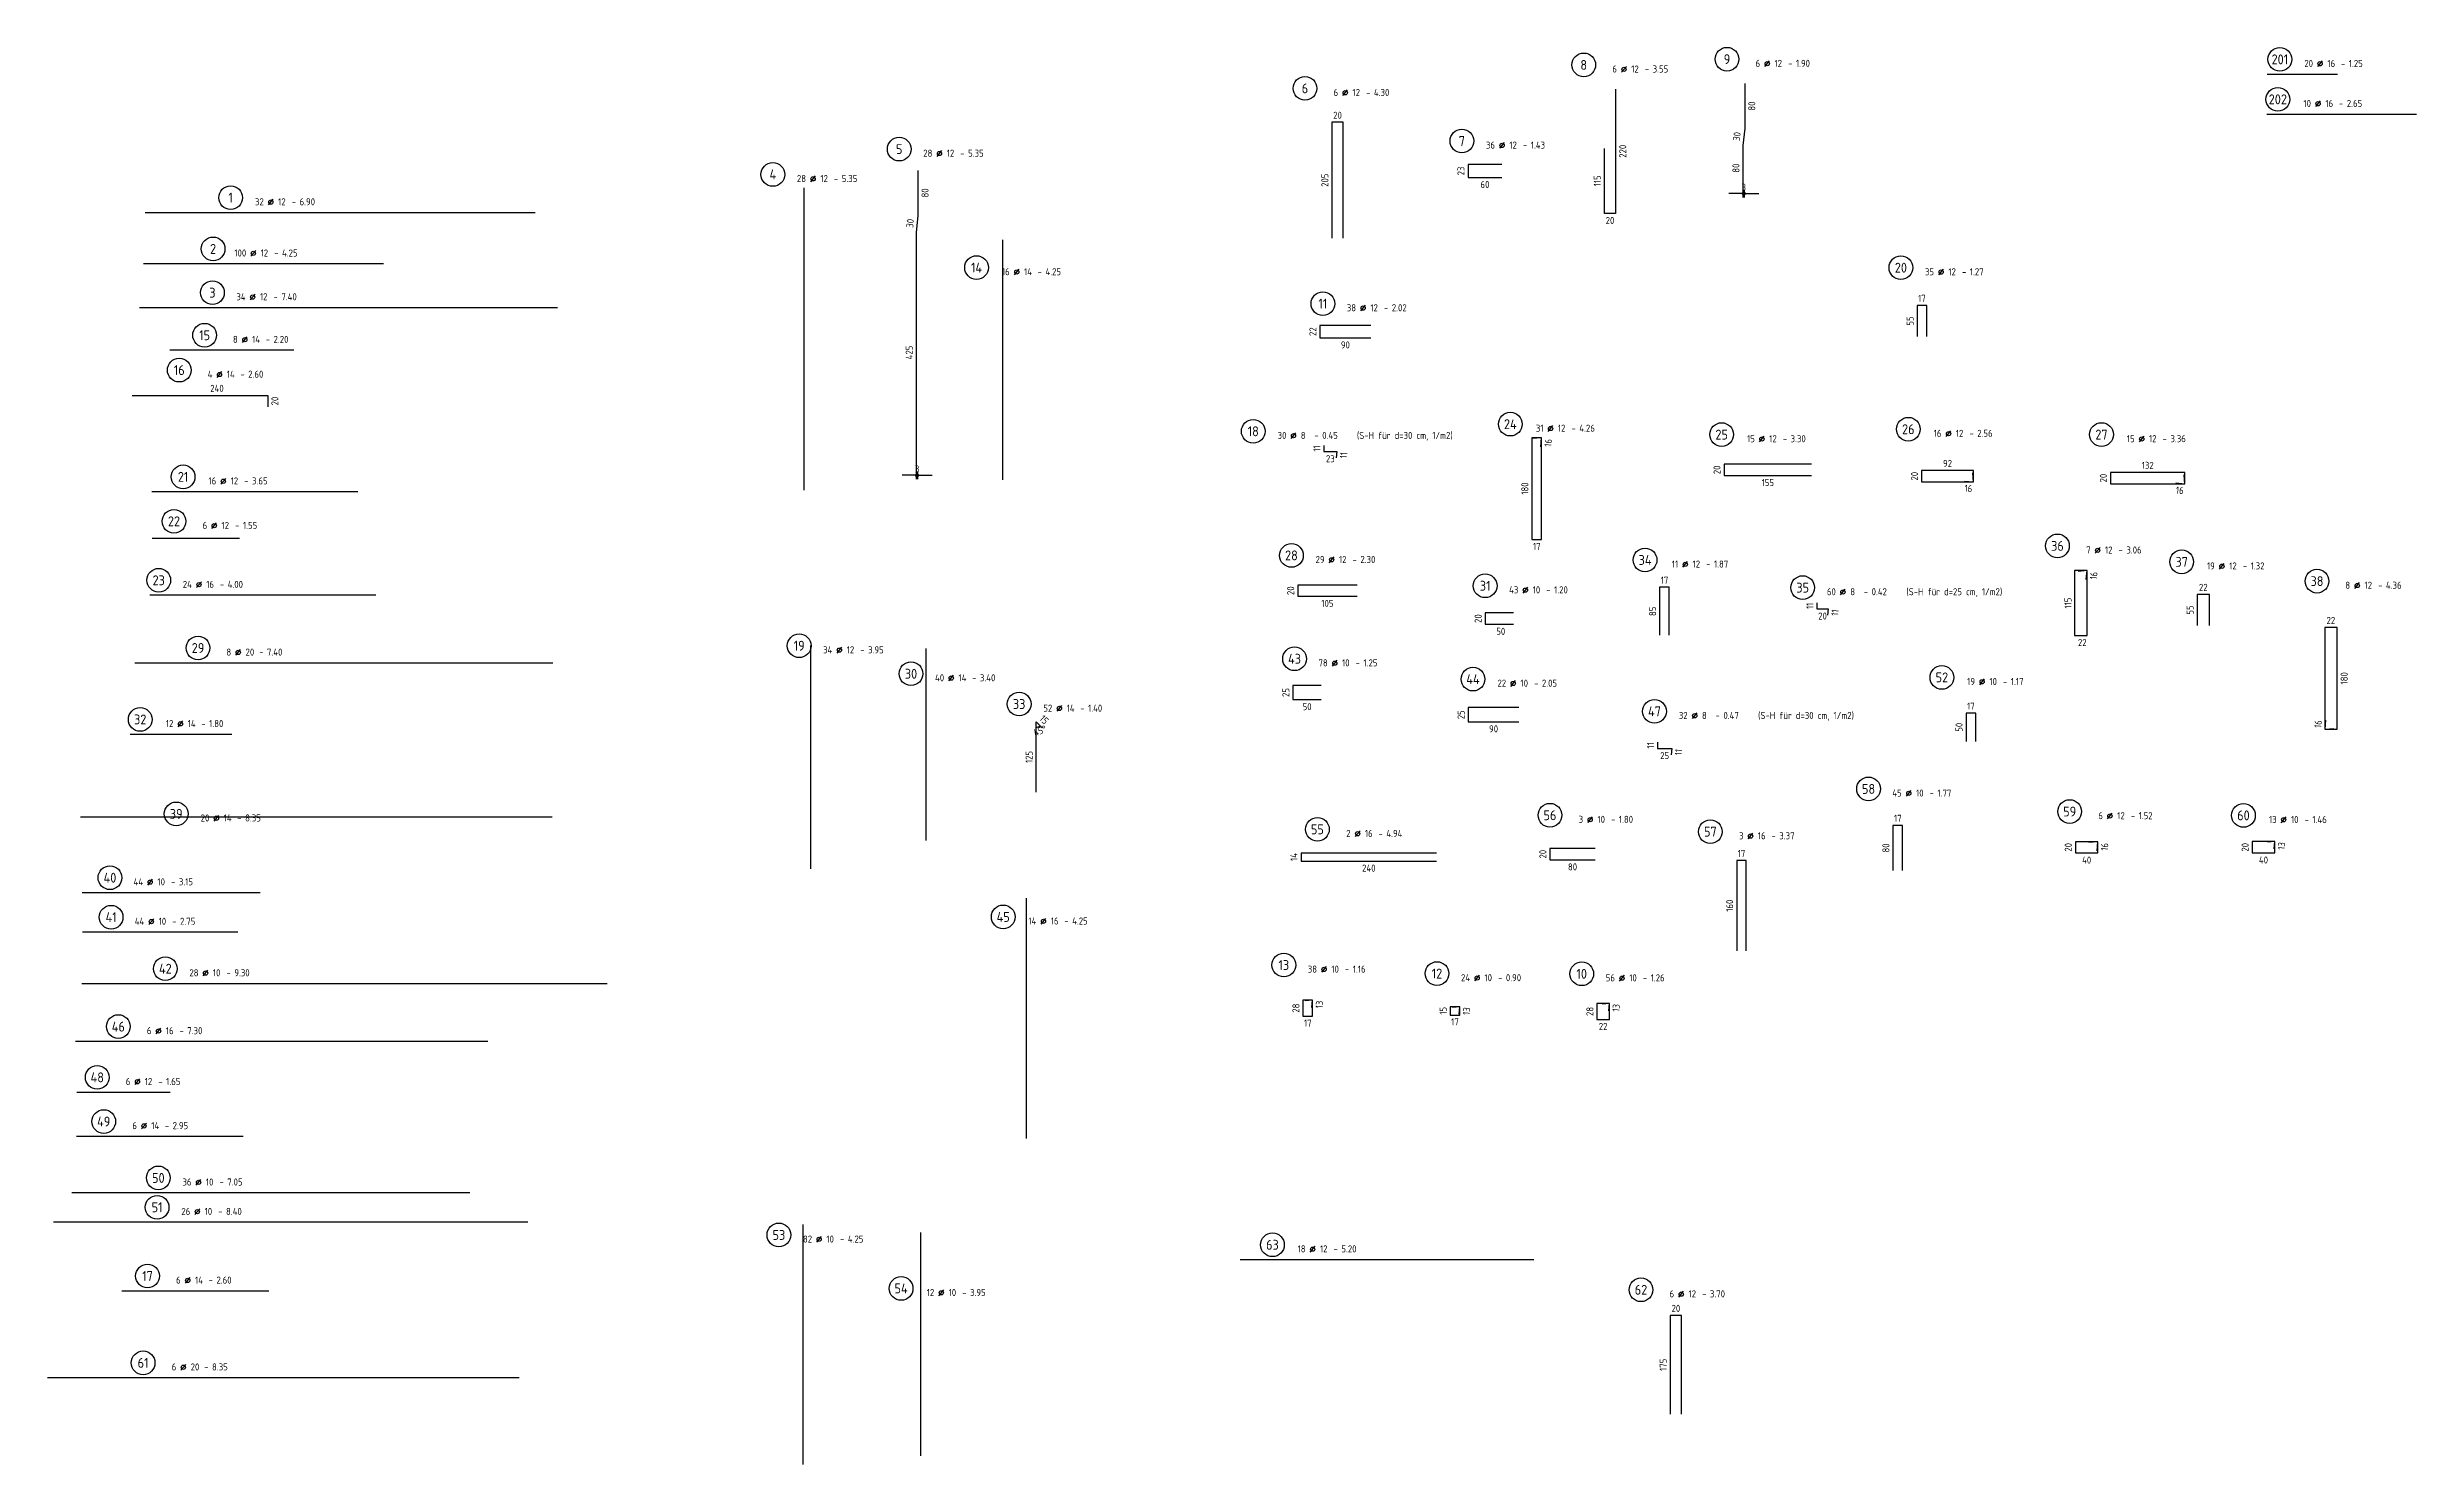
# Model space of a CAD drawing. Extents: x 40 to 158, y 100 to 142.
# Drawn here: x 116.11 to 158.05, y 112.07 to 137.17 of the extents above; entities that cross this region are included whole.
import ezdxf
from ezdxf.enums import TextEntityAlignment as Align

# ---------------------------------------------------------------- set-up
doc = ezdxf.new("R2010")
doc.units = 0
doc.header["$LTSCALE"] = 0.5
doc.linetypes.add('AUSGEZOGEN', pattern=[1000.01, 1000, 0.01])
doc.layers.add('MASSE', color=7, linetype='Continuous')
doc.layers.add('RND', color=7, linetype='Continuous')
doc.styles.add('txt', font='isocp.shx')
doc.dimstyles.new('DOT_I', dxfattribs={"dimscale": 0.5, "dimtxt": 0.25, "dimasz": 0.25, "dimexe": 0.1, "dimexo": 0.3, "dimgap": 0.1, "dimtad": 1, "dimdec": 3, "dimzin": 3, "dimtxsty": 'txt', "dimblk": 'DOT', "dimblk1": 'DOT', "dimblk2": 'DOT', "dimsah": 1, "dimcen": 0.1, "dimse1": 1, "dimse2": 1, "dimazin": 0, "dimtfac": 1, "dimtdec": 4, "dimtix": 1, "dimtmove": 2, "dimatfit": 3, "dimfxl": 0, "dimtvp": 1, "dimtolj": 1, "dimtzin": 0, "dimarcsym": 0})

# ---------------------------------------------------------------- blocks, each defined once
blk = doc.blocks.new('RND_AUSZ')
at = {"layer": 'RND', "color": 7, "linetype": 'Continuous'}
blk.add_line((1.341, 0.262), (1.509, 0.466), dxfattribs=at)
at = {"layer": 'RND', "color": 1, "linetype": 'Continuous'}
blk.add_circle((0, 0.52), 0.42, dxfattribs=at)
at = {"layer": 'RND', "color": 7, "linetype": 'Continuous'}
blk.add_circle((1.425, 0.364), 0.075, dxfattribs=at)
at = {"layer": 'RND', "color": 7, "linetype": 'Continuous', "style": 'txt'}
blk.add_text('-', height=0.25, dxfattribs=at).set_placement((2.163, 0.25))
for tag, p in [('WIEOFT', (-0.536, 0.25)), ('STK', (1.174, 0.25))]:
    blk.add_attdef(tag, text='', height=0.25, dxfattribs=at).set_placement(p, align=Align.RIGHT)
at = {"layer": 'RND', "color": 1, "linetype": 'Continuous', "style": 'txt'}
blk.add_attdef('POS', text='', height=0.35, dxfattribs=at).set_placement((0, 0.52), align=Align.MIDDLE)
at = {"layer": 'RND', "color": 7, "linetype": 'Continuous', "style": 'txt'}
for tag, p in [('DS', (1.683, 0.25)), ('LANG', (2.441, 0.25)), ('TEXT', (3.669, 0.25))]:
    blk.add_attdef(tag, p, '', height=0.25, dxfattribs=at)
blk = doc.blocks.new('DOT')
at = {"layer": 'MASSE', "color": 7, "linetype": 'Continuous'}
for p, q in [((0, 0), (-1, 0)), ((0, 0.54), (0, -0.54))]:
    blk.add_line(p, q, dxfattribs=at)
at = {"layer": 'MASSE', "color": 7, "linetype": 'Continuous', "const_width": 0.2}
blk.add_lwpolyline([(-0.1, 0, 1), (0.1, 0, 1)], format="xyb", close=True, dxfattribs=at)
blk = doc.blocks.new('*D1199')
at = {"layer": 'DEFPOINTS', "color": 0, "linetype": 'AUSGEZOGEN', "transparency": 16777216}
for p in [(131.49, 129.589), (131.52, 129.589), (131.52, 129.589)]:
    blk.add_point(p, dxfattribs=at)
at = {"layer": 'RND', "color": 0, "linetype": 'AUSGEZOGEN', "lineweight": -2, "transparency": 16777216}
for p, q in [((131.365, 129.589), (131.24, 129.589)), ((131.49, 129.589), (131.52, 129.589)), ((131.645, 129.589), (131.77, 129.589))]:
    blk.add_line(p, q, dxfattribs=at)
at = {"layer": 'RND', "color": 0, "linetype": 'AUSGEZOGEN', "lineweight": -2, "transparency": 16777216, "xscale": 0.125, "yscale": 0.125, "zscale": 0.125}
blk.add_blockref('DOT', (131.49, 129.589), dxfattribs=at)
at = {"layer": 'RND', "color": 0, "linetype": 'AUSGEZOGEN', "lineweight": -2, "transparency": 16777216, "xscale": 0.125, "yscale": 0.125, "zscale": 0.125, "rotation": 180}
blk.add_blockref('DOT', (131.52, 129.589), dxfattribs=at)
at = {"layer": 'RND', "color": 0, "linetype": 'AUSGEZOGEN', "transparency": 16777216, "insert": (131.505, 129.701), "char_height": 0.125, "attachment_point": 5, "style": 'txt'}
blk.add_mtext('\\A1;3', dxfattribs=at)
blk = doc.blocks.new('*D1200')
at = {"layer": 'DEFPOINTS', "color": 0, "linetype": 'AUSGEZOGEN', "transparency": 16777216}
for p in [(146.126, 134.577), (146.156, 134.577), (146.156, 134.577)]:
    blk.add_point(p, dxfattribs=at)
at = {"layer": 'RND', "color": 0, "linetype": 'AUSGEZOGEN', "lineweight": -2, "transparency": 16777216}
for p, q in [((146.001, 134.577), (145.876, 134.577)), ((146.126, 134.577), (146.156, 134.577)), ((146.281, 134.577), (146.406, 134.577))]:
    blk.add_line(p, q, dxfattribs=at)
at = {"layer": 'RND', "color": 0, "linetype": 'AUSGEZOGEN', "lineweight": -2, "transparency": 16777216, "xscale": 0.125, "yscale": 0.125, "zscale": 0.125}
blk.add_blockref('DOT', (146.126, 134.577), dxfattribs=at)
at = {"layer": 'RND', "color": 0, "linetype": 'AUSGEZOGEN', "lineweight": -2, "transparency": 16777216, "xscale": 0.125, "yscale": 0.125, "zscale": 0.125, "rotation": 180}
blk.add_blockref('DOT', (146.156, 134.577), dxfattribs=at)
at = {"layer": 'RND', "color": 0, "linetype": 'AUSGEZOGEN', "transparency": 16777216, "insert": (146.141, 134.689), "char_height": 0.125, "attachment_point": 5, "style": 'txt'}
blk.add_mtext('\\A1;3', dxfattribs=at)
blk = doc.blocks.new('*D1203')
at = {"layer": 'DEFPOINTS', "color": 0, "linetype": 'AUSGEZOGEN', "transparency": 16777216}
for p in [(133.613, 125.227), (133.639, 125.131), (133.666, 125.174), (133.613, 124.602)]:
    blk.add_point(p, dxfattribs=at)
at = {"layer": 'RND', "color": 0, "linetype": 'AUSGEZOGEN', "lineweight": -2, "transparency": 16777216}
blk.add_arc((133.613, 125.227), 0.1, 270, 315, dxfattribs=at)
at = {"layer": 'RND', "color": 0, "linetype": 'AUSGEZOGEN', "transparency": 16777216, "insert": (133.68, 125.066), "char_height": 0.125, "attachment_point": 5, "rotation": 22.5, "style": 'txt'}
blk.add_mtext('\\A1;45°', dxfattribs=at)

msp = doc.modelspace()

# ---------------------------------------------------------------- linework, layer by layer
at = {"layer": 'RND', "color": 1, "linetype": 'AUSGEZOGEN'}
for points in [[(143.8724, 136.4269), (143.8724, 134.2269), (143.6724, 134.2269), (143.6724, 135.3769)], [(146.1563, 136.5267), (146.1563, 135.7267), (146.1263, 135.4267), (146.1263, 134.6267)], [(155.4043, 136.6931), (156.6543, 136.6931)], [(155.4024, 135.9855), (158.0524, 135.9855)], [(139.0492, 133.7884), (139.0492, 135.8384), (138.8492, 135.8384), (138.8492, 133.7884)], [(141.8582, 135.0921), (141.2582, 135.0921), (141.2582, 134.8621), (141.8582, 134.8621)], [(129.507, 129.3278), (129.507, 134.6778)], [(131.5203, 134.9885), (131.5203, 134.1885), (131.4903, 133.8885), (131.4903, 129.6385)], [(117.8408, 134.2444), (124.7408, 134.2444)], [(133.0217, 129.5096), (133.0217, 133.7596)], [(117.8071, 133.3375), (122.0571, 133.3375)], [(117.7401, 132.5629), (125.1401, 132.5629)], [(149.3791, 132.0473), (149.3791, 132.5973), (149.2091, 132.5973), (149.2091, 132.0473)], [(139.5375, 132.2423), (138.6375, 132.2423), (138.6375, 132.0223), (139.5375, 132.0223)], [(118.2728, 131.8086), (120.4728, 131.8086)], [(117.6102, 131.004), (120.0102, 131.004), (120.0102, 130.804)], [(138.7066, 130.1183), (138.7066, 130.0083), (138.9366, 130.0083), (138.927, 129.8987)], [(142.546, 130.0946), (142.56, 130.254), (142.39, 130.254), (142.39, 128.454), (142.56, 128.454), (142.56, 130.254), (142.4006, 130.2401)], [(147.3413, 129.7857), (145.7913, 129.7857), (145.7913, 129.5857), (147.3413, 129.5857)], [(150.0482, 129.4877), (150.2076, 129.4738), (150.2076, 129.6738), (149.2876, 129.6738), (149.2876, 129.4738), (150.2076, 129.4738), (150.1936, 129.6332)], [(153.792, 129.4543), (153.9514, 129.4403), (153.9514, 129.6403), (152.6314, 129.6403), (152.6314, 129.4403), (153.9514, 129.4403), (153.9374, 129.5997)], [(117.9563, 129.3018), (121.6063, 129.3018)], [(117.9613, 128.4741), (119.5113, 128.4741)], [(139.2941, 127.6465), (138.2441, 127.6465), (138.2441, 127.4465), (139.2941, 127.4465)], [(144.8213, 126.7562), (144.8213, 127.6062), (144.6513, 127.6062), (144.6513, 126.7562)], [(152.2044, 127.7432), (152.2183, 127.9025), (151.9983, 127.9025), (151.9983, 126.7525), (152.2183, 126.7525), (152.2183, 127.9025), (152.0589, 127.8886)], [(117.9208, 127.4707), (121.9208, 127.4707)], [(142.0632, 127.1519), (141.5632, 127.1519), (141.5632, 126.9519), (142.0632, 126.9519)], [(147.4351, 127.3329), (147.4351, 127.2229), (147.6351, 127.2229), (147.6255, 127.1133)], [(154.3861, 126.9309), (154.3861, 127.4809), (154.1661, 127.4809), (154.1661, 126.9309)], [(156.4391, 125.2545), (156.4251, 125.0951), (156.6451, 125.0951), (156.6451, 126.8951), (156.4251, 126.8951), (156.4251, 125.0951), (156.5845, 125.1091)], [(117.658, 126.2719), (125.058, 126.2719)], [(129.6237, 122.6238), (129.6237, 126.5738)], [(131.6665, 123.1231), (131.6665, 126.5231)], [(138.6596, 125.8685), (138.1596, 125.8685), (138.1596, 125.6185), (138.6596, 125.6185)], [(142.1607, 125.4755), (141.2607, 125.4755), (141.2607, 125.2255), (142.1607, 125.2255)], [(117.5741, 125.0066), (119.3741, 125.0066)], [(133.613, 123.9773), (133.613, 125.2273), (133.719, 125.1212)], [(150.2462, 124.8789), (150.2462, 125.3789), (150.0762, 125.3789), (150.0762, 124.8789)], [(144.615, 124.8625), (144.615, 124.7525), (144.865, 124.7525), (144.8554, 124.6429)], [(116.6927, 123.5446), (125.0427, 123.5446)], [(148.9518, 122.5908), (148.9518, 123.3908), (148.7818, 123.3908), (148.7818, 122.5908)], [(140.7022, 122.9004), (138.3022, 122.9004), (138.3022, 122.7604), (140.7022, 122.7604)], [(143.5091, 122.9815), (142.7091, 122.9815), (142.7091, 122.7815), (143.5091, 122.7815)], [(152.3966, 122.9432), (152.4105, 123.1026), (152.0105, 123.1026), (152.0105, 122.9026), (152.4105, 122.9026), (152.4105, 123.1026), (152.2511, 123.0887)], [(155.5302, 122.9737), (155.5415, 123.1032), (155.1415, 123.1032), (155.1415, 122.9032), (155.5415, 122.9032), (155.5415, 123.1032), (155.412, 123.0918)], [(146.1851, 121.1694), (146.1851, 122.7694), (146.0151, 122.7694), (146.0151, 121.1694)], [(116.7237, 122.2047), (119.8737, 122.2047)], [(133.4413, 117.8499), (133.4413, 122.0999)], [(116.728, 121.5056), (119.478, 121.5056)], [(116.7162, 120.5942), (126.0162, 120.5942)], [(138.4951, 120.166), (138.5064, 120.2955), (138.3364, 120.2955), (138.3364, 120.0155), (138.5064, 120.0155), (138.5064, 120.2955), (138.3769, 120.2842)], [(141.1018, 120.049), (141.1131, 120.1785), (140.9431, 120.1785), (140.9431, 120.0285), (141.1131, 120.0285), (141.1131, 120.1785), (140.9836, 120.1672)], [(143.7498, 120.1074), (143.7611, 120.2369), (143.5411, 120.2369), (143.5411, 119.9569), (143.7611, 119.9569), (143.7611, 120.2369), (143.6316, 120.2255)], [(116.6039, 119.5689), (123.9039, 119.5689)], [(116.6304, 118.6703), (118.2804, 118.6703)], [(116.624, 117.8878), (119.574, 117.8878)], [(116.5381, 116.8898), (123.5881, 116.8898)], [(116.2133, 116.3697), (124.6133, 116.3697)], [(129.4898, 112.0739), (129.4898, 116.3239)], [(131.5729, 112.2313), (131.5729, 116.1813)], [(137.2246, 115.706), (142.4246, 115.706)], [(117.4261, 115.1533), (120.0261, 115.1533)], [(145.0389, 112.9657), (145.0389, 114.7157), (144.8389, 114.7157), (144.8389, 112.9657)], [(116.1077, 113.6155), (124.4577, 113.6155)]]:
    msp.add_lwpolyline(points, dxfattribs=at)

# ---------------------------------------------------------------- block references
at = {"layer": 'RND', "color": 1, "linetype": 'AUSGEZOGEN', "xscale": 0.5, "yscale": 0.5, "zscale": 0.5}
for p, values in [((145.8431, 136.6953), {'POS': '9', 'STK': '6', 'DS': '12', 'LANG': '1.90'}), ((155.6312, 136.6931), {'POS': '201', 'STK': '20', 'DS': '16', 'LANG': '1.25'}), ((143.307, 136.595), {'POS': '8', 'STK': '6', 'DS': '12', 'LANG': '3.55'}), ((155.5955, 135.9855), {'POS': '202', 'STK': '10', 'DS': '16', 'LANG': '2.65'}), ((131.1883, 135.1041), {'POS': '5', 'STK': '28', 'DS': '12', 'LANG': '5.35'}), ((128.9514, 134.656), {'POS': '4', 'STK': '28', 'DS': '12', 'LANG': '5.35'}), ((119.0412, 133.3375), {'POS': '2', 'STK': '100', 'DS': '12', 'LANG': '4.25'}), ((132.5577, 133.0063), {'POS': '14', 'STK': '16', 'DS': '14', 'LANG': '4.25'}), ((119.0299, 132.5629), {'POS': '3', 'STK': '34', 'DS': '12', 'LANG': '7.40'}), ((118.8913, 131.8086), {'POS': '15', 'STK': '8', 'DS': '14', 'LANG': '2.20'}), ((118.4428, 131.1918), {'POS': '16', 'STK': '4', 'DS': '14', 'LANG': '2.60'}), ((118.51, 129.3018), {'POS': '21', 'STK': '16', 'DS': '12', 'LANG': '3.65'}), ((118.3491, 128.5148), {'POS': '22', 'STK': '6', 'DS': '12', 'LANG': '1.55'}), ((118.0788, 127.4707), {'POS': '23', 'STK': '24', 'DS': '16', 'LANG': '4.00'}), ((118.7748, 126.2719), {'POS': '29', 'STK': '8', 'DS': '20', 'LANG': '7.40'}), ((129.4175, 126.312), {'POS': '19', 'STK': '34', 'DS': '12', 'LANG': '3.95'}), ((131.3969, 125.8165), {'POS': '30', 'STK': '40', 'DS': '14', 'LANG': '3.40'}), ((117.7513, 125.0066), {'POS': '32', 'STK': '12', 'DS': '14', 'LANG': '1.80'}), ((118.3879, 123.3349), {'POS': '39', 'STK': '20', 'DS': '14', 'LANG': '8.35'}), ((117.2154, 122.2047), {'POS': '40', 'STK': '44', 'DS': '10', 'LANG': '3.15'}), ((117.2357, 121.5056), {'POS': '41', 'STK': '44', 'DS': '10', 'LANG': '2.75'}), ((118.1963, 120.5942), {'POS': '42', 'STK': '28', 'DS': '10', 'LANG': '9.30'}), ((117.3636, 119.5689), {'POS': '46', 'STK': '6', 'DS': '16', 'LANG': '7.30'}), ((116.9903, 118.6703), {'POS': '48', 'STK': '6', 'DS': '12', 'LANG': '1.65'}), ((117.1053, 117.8878), {'POS': '49', 'STK': '6', 'DS': '14', 'LANG': '2.95'}), ((118.0721, 116.8898), {'POS': '50', 'STK': '36', 'DS': '10', 'LANG': '7.05'}), ((118.0502, 116.3697), {'POS': '51', 'STK': '26', 'DS': '10', 'LANG': '8.40'}), ((137.7959, 115.706), {'POS': '63', 'STK': '18', 'DS': '12', 'LANG': '5.20'}), ((117.8804, 115.1533), {'POS': '17', 'STK': '6', 'DS': '14', 'LANG': '2.60'}), ((131.2215, 114.9336), {'POS': '54', 'STK': '12', 'DS': '10', 'LANG': '3.95'})]:
    msp.add_blockref('RND_AUSZ', p, dxfattribs=at).add_auto_attribs(values)
at = {"layer": 'RND', "color": 7, "linetype": 'AUSGEZOGEN', "xscale": 0.5, "yscale": 0.5, "zscale": 0.5}
for p, values in [((138.3721, 136.1798), {'POS': '6', 'STK': '6', 'DS': '12', 'LANG': '4.30'}), ((141.1497, 135.2481), {'POS': '7', 'STK': '36', 'DS': '12', 'LANG': '1.43'}), ((148.9221, 133.0051), {'POS': '20', 'STK': '35', 'DS': '12', 'LANG': '1.27'}), ((138.689, 132.3679), {'POS': '11', 'STK': '38', 'DS': '12', 'LANG': '2.02'}), ((137.4566, 130.1083), {'POS': '18', 'STK': '30', 'DS': '8', 'LANG': '0.45', 'TEXT': '(S-H für d=30 cm, 1/m2)'}), ((142.0078, 130.2352), {'POS': '24', 'STK': '31', 'DS': '12', 'LANG': '4.26'}), ((145.7494, 130.0497), {'POS': '25', 'STK': '15', 'DS': '12', 'LANG': '3.30'}), ((149.0536, 130.1449), {'POS': '26', 'STK': '16', 'DS': '12', 'LANG': '2.56'}), ((152.4736, 130.0504), {'POS': '27', 'STK': '15', 'DS': '12', 'LANG': '3.36'}), ((138.1322, 127.9112), {'POS': '28', 'STK': '29', 'DS': '12', 'LANG': '2.30'}), ((151.6937, 128.0792), {'POS': '36', 'STK': '7', 'DS': '12', 'LANG': '3.06'}), ((144.3926, 127.8304), {'POS': '34', 'STK': '11', 'DS': '12', 'LANG': '1.87'}), ((153.8931, 127.7972), {'POS': '37', 'STK': '19', 'DS': '12', 'LANG': '1.32'}), ((141.562, 127.3739), {'POS': '31', 'STK': '43', 'DS': '10', 'LANG': '1.20'}), ((147.1836, 127.3407), {'POS': '35', 'STK': '60', 'DS': '8', 'LANG': '0.42', 'TEXT': '(S-H für d=25 cm, 1/m2)'}), ((156.2884, 127.4554), {'POS': '38', 'STK': '8', 'DS': '12', 'LANG': '4.36'}), ((138.1876, 126.0811), {'POS': '43', 'STK': '78', 'DS': '10', 'LANG': '1.25'}), ((141.3462, 125.7213), {'POS': '44', 'STK': '22', 'DS': '10', 'LANG': '2.05'}), ((149.6479, 125.7511), {'POS': '52', 'STK': '19', 'DS': '10', 'LANG': '1.17'}), ((144.5596, 125.1504), {'POS': '47', 'STK': '32', 'DS': '8', 'LANG': '0.47', 'TEXT': '(S-H für d=30 cm, 1/m2)'}), ((148.3496, 123.7765), {'POS': '58', 'STK': '45', 'DS': '10', 'LANG': '1.77'}), ((142.7091, 123.3107), {'POS': '56', 'STK': '3', 'DS': '10', 'LANG': '1.80'}), ((151.9105, 123.376), {'POS': '59', 'STK': '6', 'DS': '12', 'LANG': '1.52'}), ((154.9868, 123.3082), {'POS': '60', 'STK': '13', 'DS': '10', 'LANG': '1.46'}), ((138.5919, 123.061), {'POS': '55', 'STK': '2', 'DS': '16', 'LANG': '4.94'}), ((145.5489, 123.0196), {'POS': '57', 'STK': '3', 'DS': '16', 'LANG': '3.37'}), ((137.9977, 120.6593), {'POS': '13', 'STK': '38', 'DS': '10', 'LANG': '1.16'}), ((140.7087, 120.5071), {'POS': '12', 'STK': '24', 'DS': '10', 'LANG': '0.90'}), ((143.2716, 120.504), {'POS': '10', 'STK': '56', 'DS': '10', 'LANG': '1.26'}), ((144.3206, 114.9095), {'POS': '62', 'STK': '6', 'DS': '12', 'LANG': '3.70'})]:
    msp.add_blockref('RND_AUSZ', p, dxfattribs=at).add_auto_attribs(values)
at = {"layer": 'RND', "color": 191, "linetype": 'AUSGEZOGEN', "xscale": 0.5, "yscale": 0.5, "zscale": 0.5}
for p, values in [((119.3518, 134.2444), {'POS': '1', 'STK': '32', 'DS': '12', 'LANG': '6.90'}), ((133.3116, 125.2799), {'POS': '33', 'STK': '52', 'DS': '14', 'LANG': '1.40'}), ((117.8024, 113.6155), {'POS': '61', 'STK': '6', 'DS': '20', 'LANG': '8.35'})]:
    msp.add_blockref('RND_AUSZ', p, dxfattribs=at).add_auto_attribs(values)
at = {"layer": 'RND', "color": 102, "linetype": 'AUSGEZOGEN', "xscale": 0.5, "yscale": 0.5, "zscale": 0.5}
for p, values in [((133.0297, 121.5108), {'POS': '45', 'STK': '14', 'DS': '16', 'LANG': '4.25'}), ((129.0585, 115.88), {'POS': '53', 'STK': '82', 'DS': '10', 'LANG': '4.25'})]:
    msp.add_blockref('RND_AUSZ', p, dxfattribs=at).add_auto_attribs(values)

# ---------------------------------------------------------------- texts
at = {"layer": 'RND', "color": 7, "linetype": 'AUSGEZOGEN', "style": 'txt'}
for s, p in [('20', (138.9492, 135.9634)), ('60', (141.5582, 134.7371)), ('20', (143.7724, 134.1019)), ('17', (149.2941, 132.7223)), ('90', (139.0875, 131.8973)), ('240', (119.1102, 131.129)), ('23', (138.8216, 129.8833)), ('92', (149.7476, 129.7988)), ('132', (153.2914, 129.7653)), ('155', (146.5663, 129.4607)), ('17', (142.475, 128.329)), ('17', (144.7363, 127.7312)), ('22', (154.2761, 127.6059)), ('105', (138.7691, 127.3215)), ('20', (147.5351, 127.0979)), ('50', (141.8382, 126.8269)), ('22', (152.1333, 126.6275)), ('22', (156.5351, 127.0201)), ('50', (138.4096, 125.4935)), ('17', (150.1612, 125.5039)), ('90', (141.7107, 125.1005)), ('25', (144.74, 124.6275)), ('17', (148.8668, 123.5158)), ('17', (146.1001, 122.8944)), ('240', (139.5022, 122.6354)), ('80', (143.1091, 122.6565)), ('40', (152.2105, 122.7776)), ('40', (155.3415, 122.7782)), ('17', (141.0281, 119.9135)), ('17', (138.4214, 119.8905)), ('22', (143.6511, 119.8319)), ('20', (144.9389, 114.8407))]:
    msp.add_text(s, height=0.125, dxfattribs=at).set_placement(p, align=Align.MIDDLE)
for s, rotation, p in [('80', 90, (146.2813, 136.1267)), ('30', 84.28941, (146.0169, 135.5892)), ('220', 90, (143.9974, 135.3269)), ('80', 90, (146.0013, 135.0267)), ('80', 90, (131.6453, 134.5885)), ('205', 90, (138.7242, 134.8134)), ('23', 90, (141.1332, 134.9771)), ('115', 90, (143.5474, 134.8019)), ('30', 84.28941, (131.3809, 134.051)), ('22', 90, (138.5125, 132.1323)), ('55', 90, (149.0841, 132.3223)), ('425', 90, (131.3653, 131.7635)), ('20', 90, (120.1352, 130.904)), ('11', 90, (138.5816, 130.0633)), ('16', 84.99986, (142.6775, 130.1634)), ('11', 85, (139.0563, 129.9426)), ('20', 90, (145.6663, 129.6857)), ('20', 90, (149.1626, 129.5738)), ('180', 90, (142.265, 129.354)), ('16', 354.99986, (150.117, 129.3562)), ('20', 90, (152.5064, 129.5403)), ('16', 354.99986, (153.8608, 129.3228)), ('20', 90, (138.1191, 127.5465)), ('16', 84.99986, (152.3359, 127.812)), ('20', 90, (141.4382, 127.0519)), ('85', 90, (144.5263, 127.1812)), ('11', 90, (147.3101, 127.2779)), ('11', 85, (147.7548, 127.1572)), ('115', 90, (151.8808, 127.3275)), ('55', 90, (154.0411, 127.2059)), ('180', 90, (156.7701, 125.9951)), ('25', 90, (138.0346, 125.7435)), ('25', 90, (141.1357, 125.3505)), ('15', 315, (133.7544, 125.2626)), ('50', 90, (149.9512, 125.1289)), ('16', 84.99986, (156.3076, 125.1857)), ('125', 90, (133.488, 124.6023)), ('11', 90, (144.49, 124.8075)), ('11', 85, (144.9847, 124.6868)), ('20', 90, (142.5841, 122.8815)), ('80', 90, (148.6568, 122.9908)), ('20', 90, (151.8855, 123.0026)), ('16', 84.99986, (152.5281, 123.012)), ('20', 90, (155.0165, 123.0032)), ('13', 84.99986, (155.6604, 123.0275)), ('14', 90, (138.1772, 122.8304)), ('160', 90, (145.8901, 121.9694)), ('28', 90, (138.2114, 120.1555)), ('13', 84.99986, (138.6253, 120.2199)), ('15', 90, (140.8181, 120.1085)), ('13', 84.99986, (141.232, 120.1029)), ('28', 90, (143.4161, 120.0969)), ('13', 84.99986, (143.88, 120.1612)), ('175', 90, (144.7139, 113.8407))]:
    msp.add_text(s, height=0.125, rotation=rotation, dxfattribs=at).set_placement(p, align=Align.MIDDLE)

# ---------------------------------------------------------------- dimensions: what is measured, and where the dimension line sits
at = {"layer": 'RND', "color": 7, "linetype": 'AUSGEZOGEN'}
for base, p1, p2, override, picture, middle in [((146.1563, 134.5767), (146.1263, 134.5767), (146.1563, 134.5767), {"dimdec": 0, "dimlfac": 100, "dimrnd": 0.0005}, '*D1200', (146.1413, 134.6892)), ((131.5203, 129.5885), (131.4903, 129.5885), (131.5203, 129.5885), {"dimdec": 0, "dimlfac": 100}, '*D1199', (131.5053, 129.701))]:
    dim = msp.add_linear_dim(base=base, p1=p1, p2=p2, dimstyle='DOT_I', override=override, dxfattribs=at)
    dim.commit()
    dim.dimension.update_dxf_attribs({"geometry": picture, "text_midpoint": middle})
dim = msp.add_angular_dim_3p(base=(133.6388, 125.1307), center=(133.613, 125.2273), p1=(133.666, 125.1743), p2=(133.613, 124.6023), dimstyle='DOT_I', override={"dimdec": 2, "dimadec": 0}, dxfattribs=at)
dim.commit()
dim.dimension.update_dxf_attribs({"geometry": '*D1203', "text_midpoint": (133.6799, 125.0656), "dimtype": 165})

doc.saveas('drawing.dxf')
